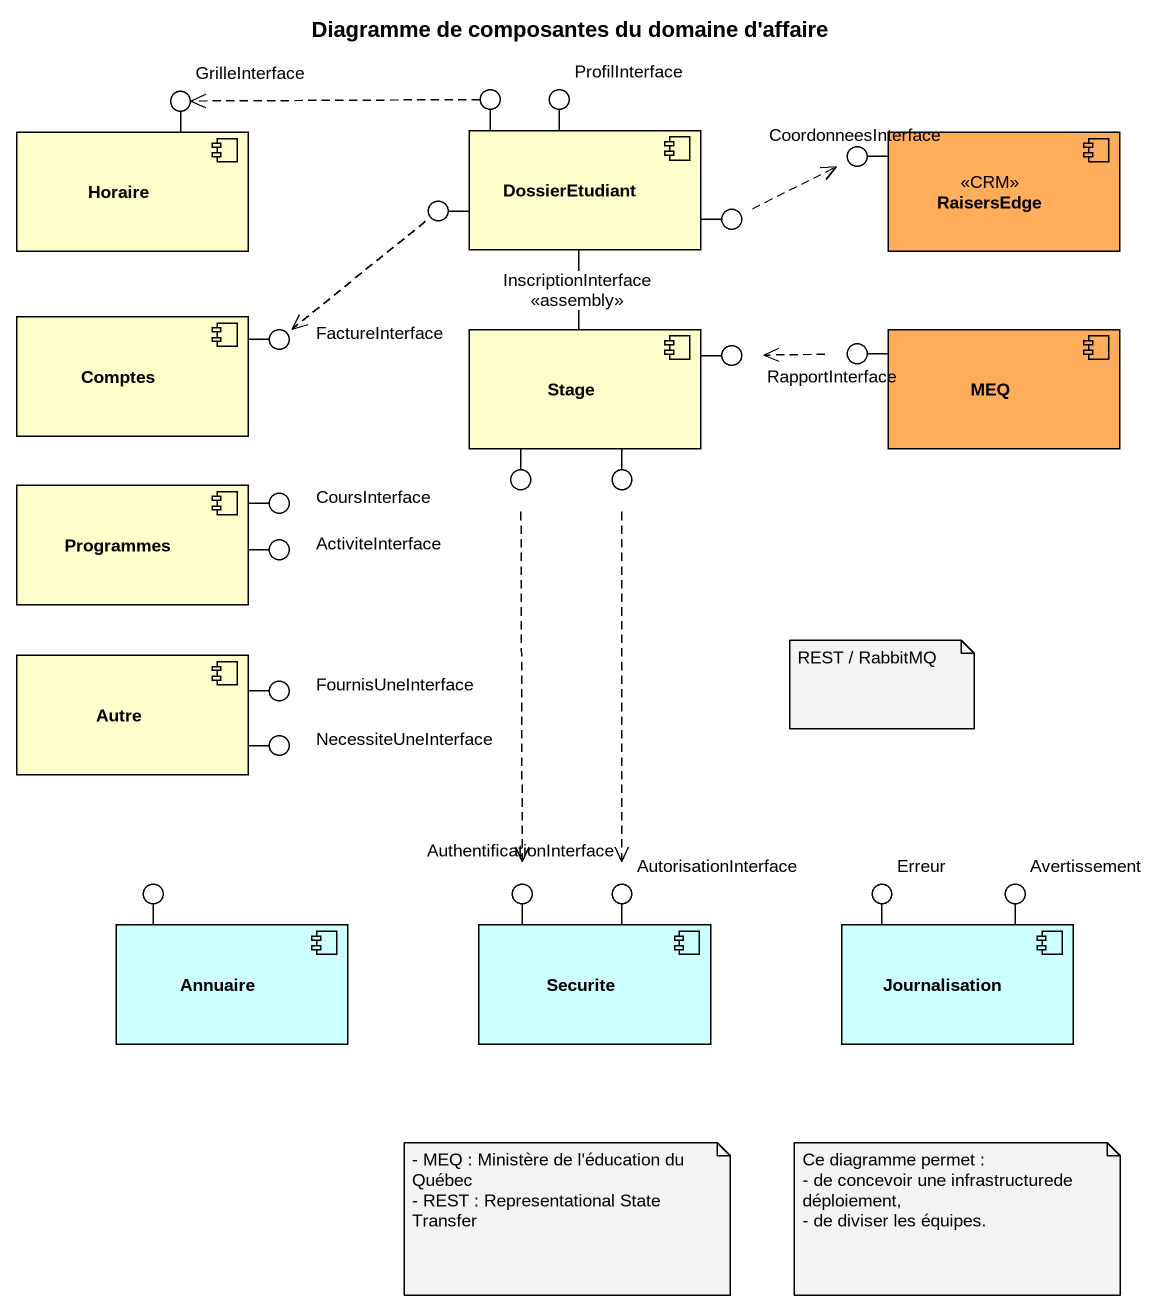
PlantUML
@startuml
title Diagramme de composantes du domaine d'affaire
() GrilleInterface
() " " as lollipop1
() ProfilInterface
component Horaire
component DossierEtudiant
() CoordonneesInterface
component RaisersEdge <<CRM>> #FFAD5B
() " " as lollipop2
() " " as lollipop3
component Comptes
() FactureInterface
component Stage
() " " as lollipop4
component MEQ #FFAD5B
() RapportInterface
component Programmes
() " " as lollipop5
() " " as lollipop6
() CoursInterface
() ActiviteInterface
component Autre
() FournisUneInterface
() NecessiteUneInterface
() " " as lollipop7
() AuthentificationInterface
() AutorisationInterface
() Erreur
() Avertissement
component Annuaire #CCFFFF
component Securite #CCFFFF
component Journalisation #CCFFFF
Horaire -up- GrilleInterface
DossierEtudiant -up- lollipop1
DossierEtudiant -up- ProfilInterface
RaisersEdge -left- CoordonneesInterface
DossierEtudiant -left- lollipop2
DossierEtudiant -right- lollipop3
Comptes -right- FactureInterface
MEQ -left- lollipop4
Stage -right- RapportInterface
Stage -- lollipop5
Stage -- lollipop6
Programmes -right- CoursInterface
Programmes -right- ActiviteInterface
Autre -right- FournisUneInterface
Autre -right- NecessiteUneInterface
Annuaire -up- lollipop7
Securite -up- AuthentificationInterface
Securite -up- AutorisationInterface
Journalisation -up- Erreur
Journalisation -up- Avertissement
lollipop1 .left.> GrilleInterface
DossierEtudiant -- Stage : InscriptionInterface\n<<assembly>>
lollipop2 ..> FactureInterface
lollipop3 .right.> CoordonneesInterface
lollipop4 .left.> RapportInterface
lollipop5 ..> AuthentificationInterface
lollipop6 ..> AutorisationInterface
note as N1
  REST / RabbitMQ
end note
note as N2
  - MEQ : Ministère de l'éducation du Québec
  - REST : Representational State Transfer
end note
note as N3
  Ce diagramme permet :
  - de concevoir une infrastructurede déploiement,
  - de diviser les équipes.
end note
@enduml
